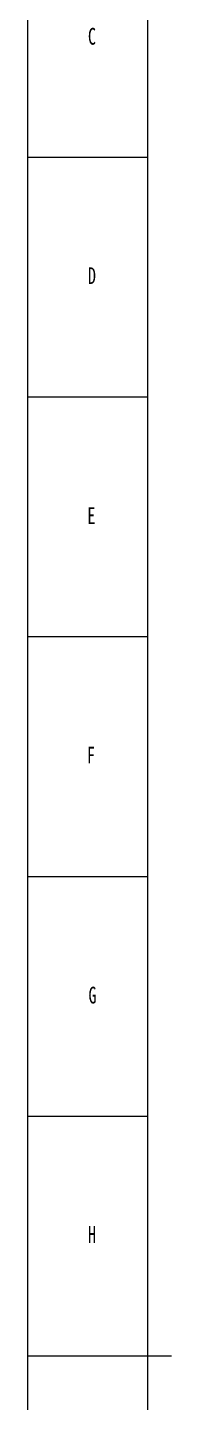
# Model space of a CAD drawing. Header units: millimetres. Extents: x 0 to 1189, y 0 to 841.
# Drawn here: x 0 to 30, y 410.8 to 697.6 of the extents above; entities that cross this region are included whole.
import ezdxf

# ---------------------------------------------------------------- set-up
doc = ezdxf.new("R2010")
doc.units = ezdxf.units.MM
doc.layers.add('10', color=7, linetype='Continuous', lineweight=18)
doc.layers.add('5', color=7, linetype='Continuous', lineweight=18)
doc.styles.add('SLDTEXTSTYLE5', font='', dxfattribs={"width": 0.7})
doc.styles.get('SLDTEXTSTYLE5').set_extended_font_data('宋体')

msp = doc.modelspace()

# ---------------------------------------------------------------- linework, layer by layer
at = {"layer": '5', "color": 7}
msp.add_line((0, 841), (0, 0), dxfattribs=at)
at = {"layer": '5', "color": 7, "lineweight": 15}
msp.add_line((25, 831.0501), (25, 10), dxfattribs=at)
at = {"layer": '5'}
for p, q in [((0, 670.5), (25, 670.5)), ((0, 620.5), (25, 620.5)), ((0, 570.5), (25, 570.5)), ((0, 520.5), (25, 520.5)), ((0, 470.5), (25, 470.5))]:
    msp.add_line(p, q, dxfattribs=at)
at = {"layer": '5', "lineweight": 15}
msp.add_line((0, 420.5), (30, 420.5), dxfattribs=at)

# ---------------------------------------------------------------- texts
at = {"layer": '10', "char_height": 3.5, "attachment_point": 2, "style": 'SLDTEXTSTYLE5'}
for s, insert, width in [('C', (13.4273, 697.4858), 3.038547), ('D', (13.4297, 647.5434), 3.12067), ('E', (13.3179, 597.4858), 3.093296), ('F', (13.2243, 547.5434), 3.202793), ('G', (13.5391, 497.4858), 3.175419), ('H', (13.4297, 447.5434), 3.257542)]:
    msp.add_mtext(s, dxfattribs=dict(at, insert=insert, width=width))

doc.saveas('drawing.dxf')
